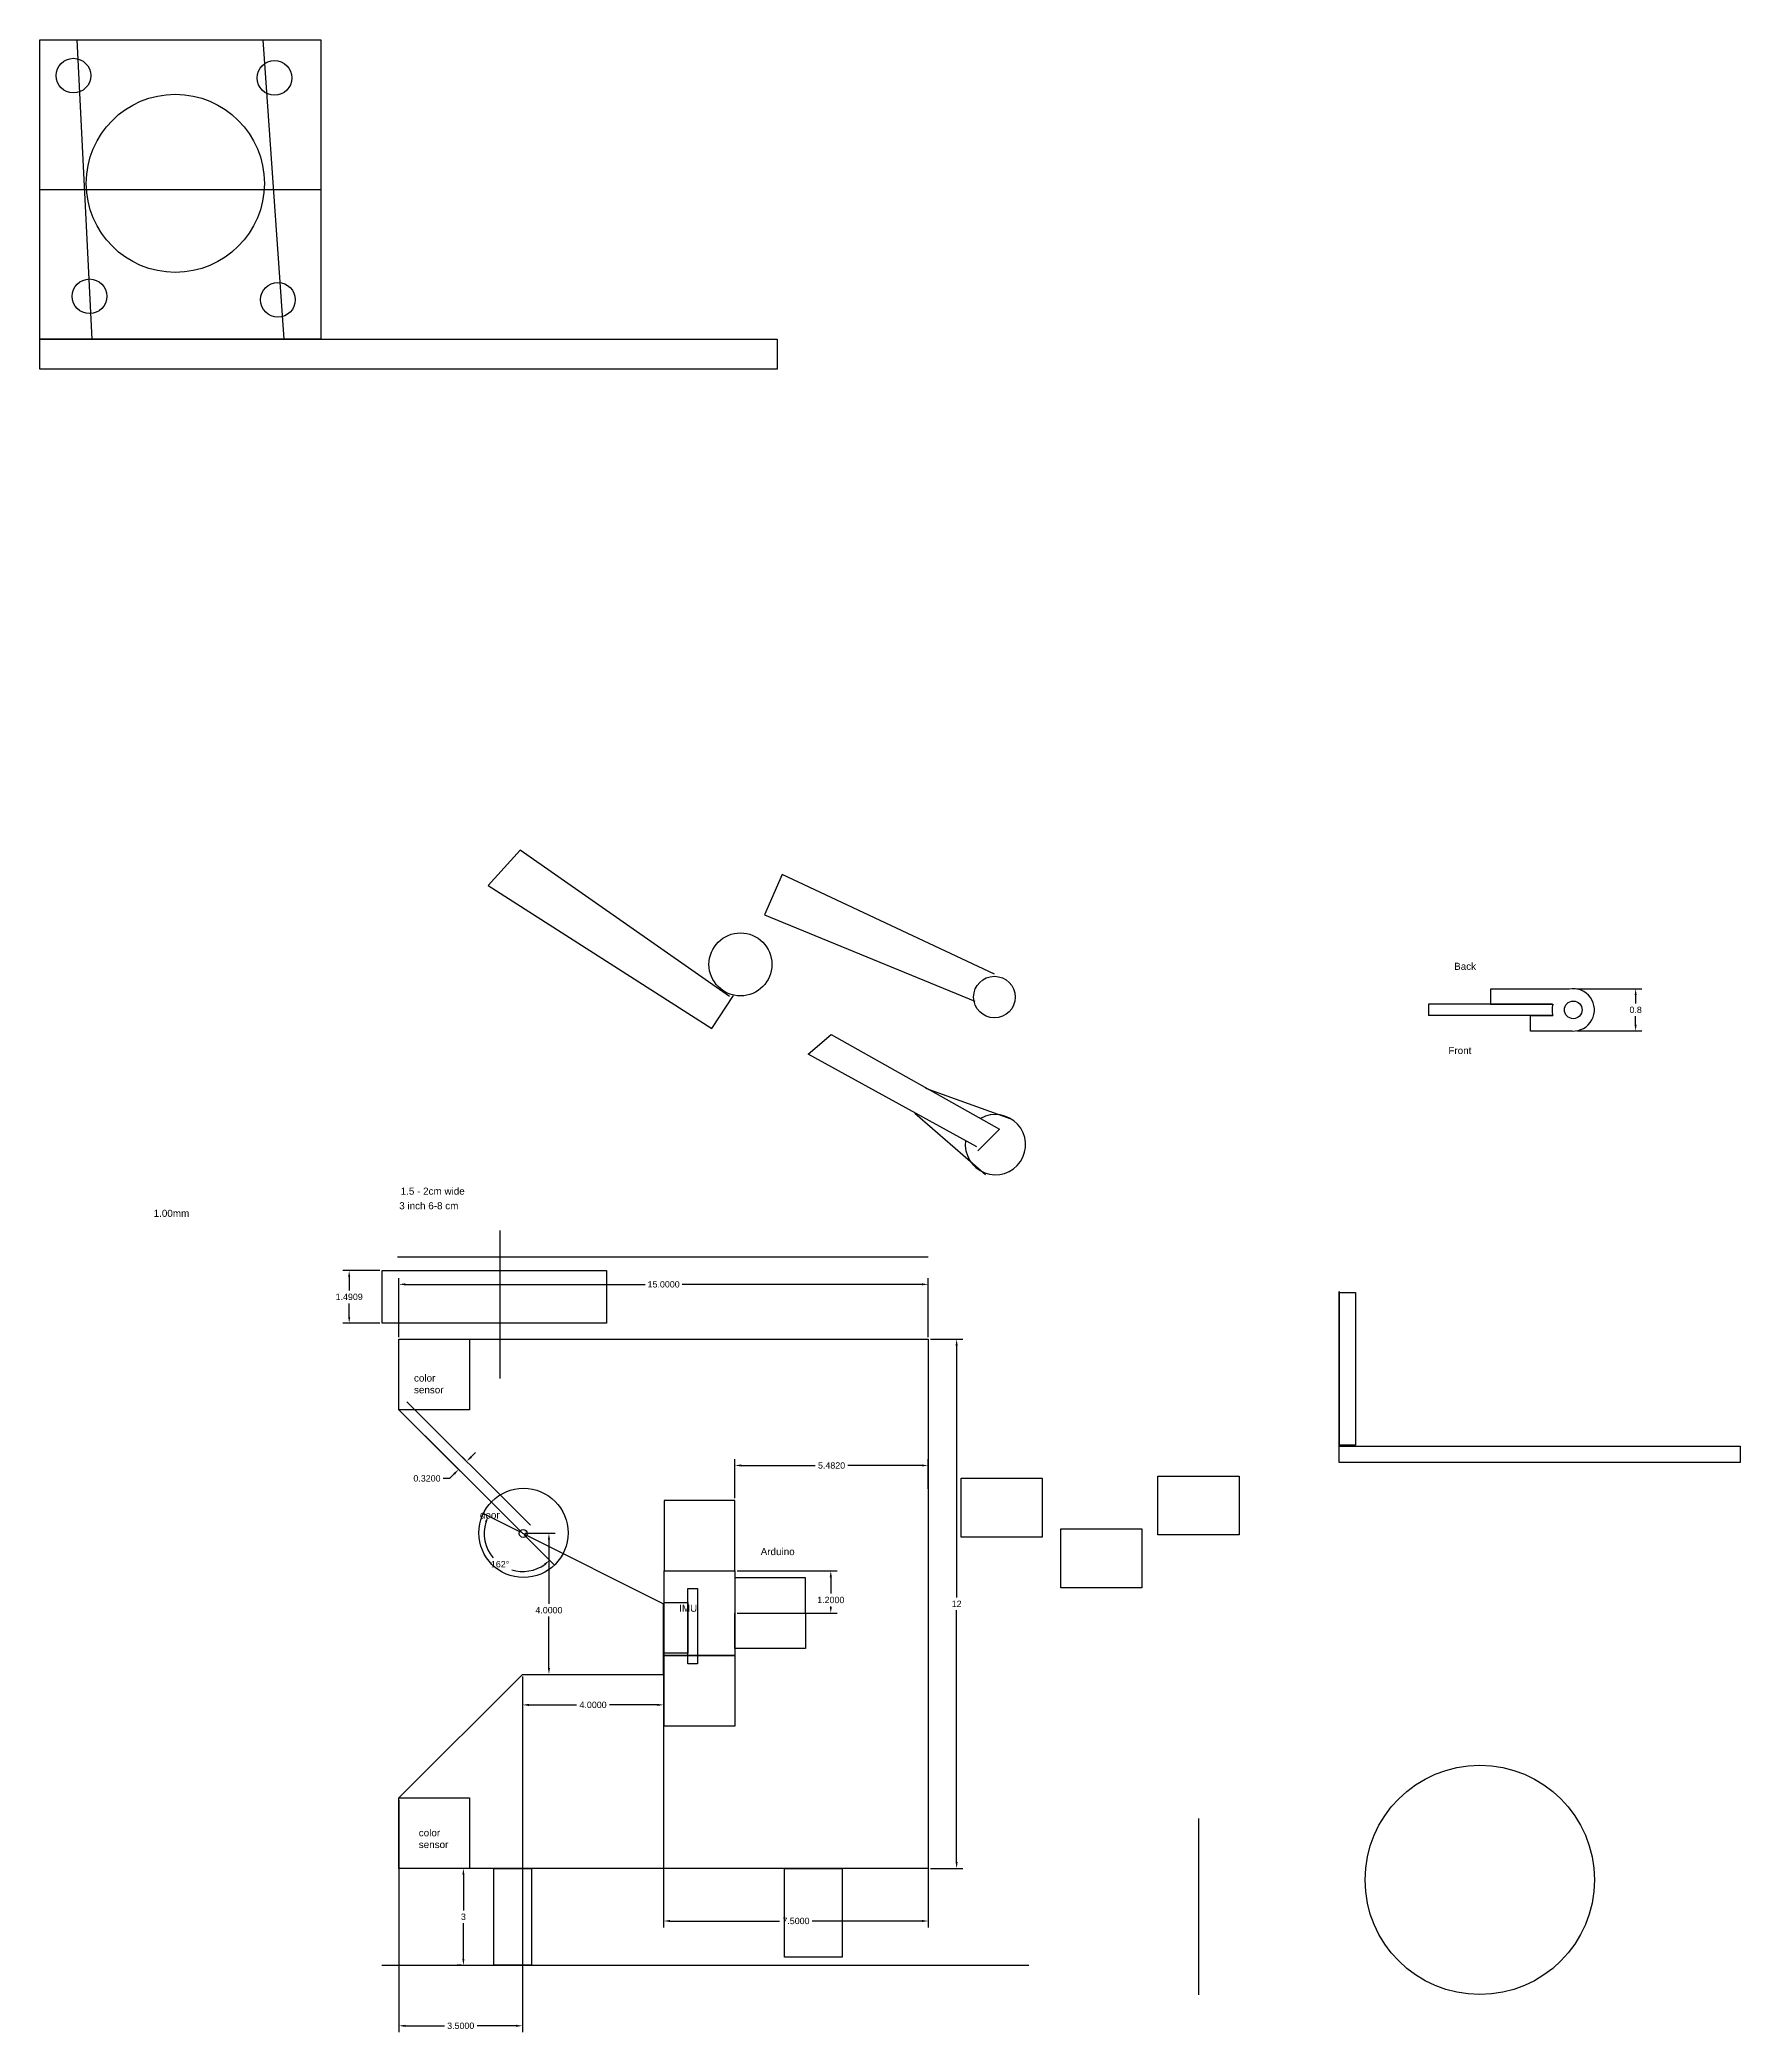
# Model space of a CAD drawing. Header units: centimetres. Extents: x 3.4 to 51.6, y -1.2 to 55.3.
import ezdxf

# ---------------------------------------------------------------- set-up
doc = ezdxf.new("R2010")
doc.units = ezdxf.units.CM
doc.header["$MEASUREMENT"] = 0
doc.layers.get('0').update_dxf_attribs({"color": 90})
doc.styles.get("Standard").update_dxf_attribs({"font": 'arial.ttf'})
doc.dimstyles.get("Standard").update_dxf_attribs({"dimtxt": 0.18, "dimasz": 0.18, "dimexe": 0.18, "dimexo": 0.0625, "dimgap": 0.09, "dimtad": 0, "dimtih": 1, "dimtoh": 1, "dimdec": 4, "dimzin": 0, "dimdsep": 46, "dimtxsty": 'Standard', "dimcen": 0.09, "dimadec": 0, "dimazin": 0, "dimtfac": 1, "dimtdec": 4, "dimtofl": 0, "dimtmove": 0, "dimatfit": 3, "dimfxl": 1, "dimtolj": 1, "dimtzin": 0, "dimarcsym": 0})

# ---------------------------------------------------------------- blocks, each defined once
blk = doc.blocks.new('*D1')
at = {"color": 0, "lineweight": -2, "transparency": 16777216}
for p, q in [((13.604, 18.521), (13.604, 20.194)), ((13.784, 20.014), (20.579, 20.014)), ((28.424, 20.014), (21.629, 20.014)), ((28.604, 18.521), (28.604, 20.194))]:
    blk.add_line(p, q, dxfattribs=at)
at = {"color": 0, "transparency": 16777216}
for points in [[(13.784, 20.044), (13.784, 19.984), (13.604, 20.014)], [(28.424, 20.044), (28.424, 19.984), (28.604, 20.014)]]:
    blk.add_solid(points, dxfattribs=at)
at = {"layer": 'Defpoints', "color": 0, "transparency": 16777216}
for p in [(28.604, 20.014), (13.604, 18.459), (28.604, 18.459)]:
    blk.add_point(p, dxfattribs=at)
at = {"color": 0, "transparency": 16777216, "insert": (21.104, 20.014), "char_height": 0.18, "attachment_point": 5}
blk.add_mtext('\\A1;15.0000', dxfattribs=at)
blk = doc.blocks.new('*D2')
at = {"layer": 'Defpoints', "color": 0, "lineweight": -2, "transparency": 16777216}
for p, q in [((17.166, 12.959), (18.034, 12.959)), ((17.854, 12.779), (17.854, 10.959)), ((17.854, 9.139), (17.854, 10.595)), ((17.166, 8.959), (18.034, 8.959))]:
    blk.add_line(p, q, dxfattribs=at)
at = {"layer": 'Defpoints', "color": 0, "transparency": 16777216}
for p in [(17.104, 12.959), (17.104, 8.959), (17.854, 8.959)]:
    blk.add_point(p, dxfattribs=at)
for points in [[(17.824, 12.779), (17.884, 12.779), (17.854, 12.959)], [(17.824, 9.139), (17.884, 9.139), (17.854, 8.959)]]:
    blk.add_solid(points, dxfattribs=at)
at = {"layer": 'Defpoints', "color": 0, "transparency": 16777216, "insert": (17.854, 10.777), "char_height": 0.18, "attachment_point": 5}
blk.add_mtext('\\A1;4.0000', dxfattribs=at)
blk = doc.blocks.new('*D5')
at = {"layer": 'Defpoints', "color": 0, "lineweight": -2, "transparency": 16777216}
for p, q in [((23.184, 11.891), (26.021, 11.891)), ((25.841, 11.711), (25.841, 11.247)), ((25.841, 10.871), (25.841, 10.884)), ((23.184, 10.691), (26.021, 10.691))]:
    blk.add_line(p, q, dxfattribs=at)
at = {"layer": 'Defpoints', "color": 0, "transparency": 16777216}
for p in [(23.122, 11.891), (25.841, 11.891), (23.122, 10.691)]:
    blk.add_point(p, dxfattribs=at)
for points in [[(25.811, 11.711), (25.871, 11.711), (25.841, 11.891)], [(25.811, 10.871), (25.871, 10.871), (25.841, 10.691)]]:
    blk.add_solid(points, dxfattribs=at)
at = {"layer": 'Defpoints', "color": 0, "transparency": 16777216, "insert": (25.841, 11.066), "char_height": 0.18, "attachment_point": 5}
blk.add_mtext('\\A1;1.2000', dxfattribs=at)
blk = doc.blocks.new('*D6')
at = {"layer": 'Defpoints', "color": 0, "lineweight": -2, "transparency": 16777216}
for p, q in [((23.122, 13.954), (23.122, 15.06)), ((23.302, 14.88), (25.399, 14.88)), ((28.424, 14.88), (26.326, 14.88)), ((28.604, 14.221), (28.604, 15.06))]:
    blk.add_line(p, q, dxfattribs=at)
at = {"layer": 'Defpoints', "color": 0, "transparency": 16777216}
for p in [(28.604, 14.88), (28.604, 14.159), (23.122, 13.891)]:
    blk.add_point(p, dxfattribs=at)
for points in [[(23.302, 14.91), (23.302, 14.85), (23.122, 14.88)], [(28.424, 14.91), (28.424, 14.85), (28.604, 14.88)]]:
    blk.add_solid(points, dxfattribs=at)
at = {"layer": 'Defpoints', "color": 0, "transparency": 16777216, "insert": (25.863, 14.88), "char_height": 0.18, "attachment_point": 5}
blk.add_mtext('\\A1;5.4820', dxfattribs=at)
blk = doc.blocks.new('*D7')
at = {"layer": 'Defpoints', "color": 0, "lineweight": -2, "transparency": 16777216}
for p, q in [((21.104, 9.896), (21.104, 1.787)), ((28.604, 9.896), (28.604, 1.787)), ((21.284, 1.967), (24.391, 1.967)), ((28.424, 1.967), (25.316, 1.967))]:
    blk.add_line(p, q, dxfattribs=at)
at = {"layer": 'Defpoints', "color": 0, "transparency": 16777216}
for p in [(21.104, 9.959), (28.604, 9.959), (28.604, 1.967)]:
    blk.add_point(p, dxfattribs=at)
for points in [[(21.284, 1.997), (21.284, 1.937), (21.104, 1.967)], [(28.424, 1.997), (28.424, 1.937), (28.604, 1.967)]]:
    blk.add_solid(points, dxfattribs=at)
at = {"layer": 'Defpoints', "color": 0, "transparency": 16777216, "insert": (24.854, 1.967), "char_height": 0.18, "attachment_point": 5}
blk.add_mtext('\\A1;7.5000', dxfattribs=at)
blk = doc.blocks.new('*D8')
at = {"layer": 'Defpoints', "color": 0, "lineweight": -2, "transparency": 16777216}
for p, q in [((17.048, 12.987), (15.972, 13.525)), ((17.148, 12.915), (17.998, 12.064))]:
    blk.add_line(p, q, dxfattribs=at)
for start, end in [(162.9523, 220.0586), (253.599, 305.4827)]:
    blk.add_arc((17.104, 12.959), 1.085, start, end, dxfattribs=at)
at = {"layer": 'Defpoints', "color": 0, "transparency": 16777216}
for p in [(13.604, 16.459), (16.14, 12.461), (17.104, 12.959), (17.104, 12.959), (21.104, 10.959)]:
    blk.add_point(p, dxfattribs=at)
for points in [[(16.039, 13.288), (16.094, 13.266), (16.133, 13.444)], [(17.714, 12.098), (17.753, 12.053), (17.871, 12.192)]]:
    blk.add_solid(points, dxfattribs=at)
at = {"layer": 'Defpoints', "color": 0, "transparency": 16777216, "insert": (16.469, 12.079), "char_height": 0.18, "attachment_point": 5}
blk.add_mtext('\\A1;162°', dxfattribs=at)
blk = doc.blocks.new('*D9')
at = {"layer": 'Defpoints', "color": 0, "lineweight": -2, "transparency": 16777216}
for p, q in [((15.251, 14.812), (15.168, 14.895)), ((15.477, 15.038), (15.394, 15.121)), ((15.648, 15.121), (15.776, 15.249)), ((15.04, 14.513), (14.86, 14.513)), ((15.168, 14.64), (15.04, 14.513))]:
    blk.add_line(p, q, dxfattribs=at)
at = {"layer": 'Defpoints', "color": 0, "transparency": 16777216}
for p in [(15.295, 14.768), (15.295, 14.768), (15.521, 14.994)]:
    blk.add_point(p, dxfattribs=at)
for points in [[(15.146, 14.662), (15.189, 14.619), (15.295, 14.768)], [(15.627, 15.142), (15.67, 15.1), (15.521, 14.994)]]:
    blk.add_solid(points, dxfattribs=at)
at = {"layer": 'Defpoints', "color": 0, "transparency": 16777216, "insert": (14.397, 14.513), "char_height": 0.18, "attachment_point": 5}
blk.add_mtext('\\A1;0.3200', dxfattribs=at)
blk = doc.blocks.new('*D10')
at = {"layer": 'Defpoints', "color": 0, "lineweight": -2, "transparency": 16777216}
for p, q in [((46.978, 28.394), (48.829, 28.394)), ((48.649, 28.214), (48.649, 27.977)), ((46.978, 27.196), (48.829, 27.196)), ((48.649, 27.376), (48.649, 27.613))]:
    blk.add_line(p, q, dxfattribs=at)
at = {"layer": 'Defpoints', "color": 0, "transparency": 16777216}
for p in [(46.916, 28.394), (48.649, 28.394), (46.916, 27.196)]:
    blk.add_point(p, dxfattribs=at)
for points in [[(48.619, 28.214), (48.679, 28.214), (48.649, 28.394)], [(48.619, 27.376), (48.679, 27.376), (48.649, 27.196)]]:
    blk.add_solid(points, dxfattribs=at)
at = {"layer": 'Defpoints', "color": 0, "transparency": 16777216, "insert": (48.649, 27.795), "char_height": 0.18, "attachment_point": 5}
blk.add_mtext('\\A1;0.8', dxfattribs=at)
blk = doc.blocks.new('*D11')
at = {"layer": 'Defpoints', "color": 0, "lineweight": -2, "transparency": 16777216}
for p, q in [((13.065, 20.403), (12.013, 20.403)), ((12.193, 20.223), (12.193, 19.84)), ((12.193, 19.092), (12.193, 19.476)), ((13.065, 18.912), (12.013, 18.912))]:
    blk.add_line(p, q, dxfattribs=at)
at = {"layer": 'Defpoints', "color": 0, "transparency": 16777216}
for p in [(13.127, 20.403), (12.193, 18.912), (13.127, 18.912)]:
    blk.add_point(p, dxfattribs=at)
for points in [[(12.163, 20.223), (12.223, 20.223), (12.193, 20.403)], [(12.163, 19.092), (12.223, 19.092), (12.193, 18.912)]]:
    blk.add_solid(points, dxfattribs=at)
at = {"layer": 'Defpoints', "color": 0, "transparency": 16777216, "insert": (12.193, 19.658), "char_height": 0.18, "attachment_point": 5}
blk.add_mtext('\\A1;1.4909', dxfattribs=at)
blk = doc.blocks.new('*D12')
at = {"layer": 'Defpoints', "color": 0, "lineweight": -2, "transparency": 16777216}
for p, q in [((28.666, 18.459), (29.587, 18.459)), ((29.407, 18.279), (29.407, 11.139)), ((29.407, 3.639), (29.407, 10.778)), ((28.666, 3.459), (29.587, 3.459))]:
    blk.add_line(p, q, dxfattribs=at)
at = {"layer": 'Defpoints', "color": 0, "transparency": 16777216}
for p in [(28.604, 18.459), (28.604, 3.459), (29.407, 3.459)]:
    blk.add_point(p, dxfattribs=at)
for points in [[(29.377, 18.279), (29.437, 18.279), (29.407, 18.459)], [(29.377, 3.639), (29.437, 3.639), (29.407, 3.459)]]:
    blk.add_solid(points, dxfattribs=at)
at = {"layer": 'Defpoints', "color": 0, "transparency": 16777216, "insert": (29.407, 10.959), "char_height": 0.18, "attachment_point": 5}
blk.add_mtext('\\A1;12', dxfattribs=at)
blk = doc.blocks.new('*D14')
at = {"layer": 'Defpoints', "color": 0, "lineweight": -2, "transparency": 16777216}
for p, q in [((17.104, 8.896), (17.104, -1.184)), ((13.604, 5.396), (13.604, -1.184)), ((15.367, 3.459), (15.249, 3.459)), ((15.429, 3.279), (15.429, 2.268)), ((15.429, 0.893), (15.429, 1.904)), ((15.367, 0.713), (15.249, 0.713)), ((13.784, -1.004), (14.891, -1.004)), ((16.924, -1.004), (15.817, -1.004))]:
    blk.add_line(p, q, dxfattribs=at)
at = {"layer": 'Defpoints', "color": 0, "transparency": 16777216}
for p in [(17.104, 8.959), (13.604, 5.459), (15.429, 3.459), (15.429, 0.713), (15.429, 0.713), (17.104, -1.004)]:
    blk.add_point(p, dxfattribs=at)
for points in [[(15.399, 3.279), (15.459, 3.279), (15.429, 3.459)], [(15.399, 0.893), (15.459, 0.893), (15.429, 0.713)], [(13.784, -0.974), (13.784, -1.034), (13.604, -1.004)], [(16.924, -0.974), (16.924, -1.034), (17.104, -1.004)]]:
    blk.add_solid(points, dxfattribs=at)
at = {"layer": 'Defpoints', "color": 0, "transparency": 16777216, "char_height": 0.18, "attachment_point": 5}
for s, insert in [('\\A1;3', (15.429, 2.086)), ('\\A1;3.5000', (15.354, -1.004))]:
    blk.add_mtext(s, dxfattribs=dict(at, insert=insert))
blk = doc.blocks.new('*D15')
at = {"layer": 'Defpoints', "color": 0, "lineweight": -2, "transparency": 16777216}
for p, q in [((17.104, 8.896), (17.104, 7.913)), ((21.104, 8.896), (21.104, 7.913)), ((17.284, 8.093), (18.637, 8.093)), ((20.924, 8.093), (19.571, 8.093))]:
    blk.add_line(p, q, dxfattribs=at)
at = {"layer": 'Defpoints', "color": 0, "transparency": 16777216}
for p in [(17.104, 8.959), (21.104, 8.959), (21.104, 8.093)]:
    blk.add_point(p, dxfattribs=at)
for points in [[(17.284, 8.123), (17.284, 8.063), (17.104, 8.093)], [(20.924, 8.123), (20.924, 8.063), (21.104, 8.093)]]:
    blk.add_solid(points, dxfattribs=at)
at = {"layer": 'Defpoints', "color": 0, "transparency": 16777216, "insert": (19.104, 8.093), "char_height": 0.18, "attachment_point": 5}
blk.add_mtext('\\A1;4.0000', dxfattribs=at)

msp = doc.modelspace()

# ---------------------------------------------------------------- linework, layer by layer
msp.add_line((17.10376, 12.95885), (21.10376, 10.95885))
for points in [[(13.60376, 16.45885), (13.60376, 18.45885), (28.60376, 18.45885), (28.60376, 3.45885), (13.60376, 3.45885), (13.60376, 5.45885)], [(19.10376, 8.95885), (21.10376, 8.95885), (21.10376, 10.95885)], [(17.10376, 8.95885), (19.10376, 8.95885)]]:
    msp.add_lwpolyline(points)
at = {"layer": 'Defpoints', "color": 4}
for p, q in [((4.47522, 55.2923), (4.90104, 46.81031)), ((9.74886, 55.2923), (10.33846, 46.81031)), ((3.42704, 51.0513), (11.38664, 51.0513)), ((17.03628, 32.31828), (16.1304, 31.32494)), ((22.96831, 28.16961), (17.03628, 32.31828)), ((24.4663, 31.63476), (23.96532, 30.48568)), ((30.47805, 28.80627), (24.4663, 31.63476)), ((16.1304, 31.32494), (22.47154, 27.26392)), ((23.96532, 30.48568), (29.91814, 28.04022)), ((22.47154, 27.26392), (23.0852, 28.19883)), ((46.28145, 27.95484), (42.78145, 27.95484)), ((42.78145, 27.95484), (42.78145, 27.63484)), ((46.28145, 27.63484), (42.78145, 27.63484)), ((25.20304, 26.53758), (25.85136, 27.09739)), ((25.85136, 27.09739), (30.6254, 24.41621)), ((29.97708, 23.91533), (25.20304, 26.53758)), ((30.95359, 24.69657), (28.53586, 25.5669)), ((30.2268, 23.11461), (28.21997, 24.86094)), ((30.6254, 24.41621), (30.00654, 23.79748)), ((16.46419, 21.54102), (16.46419, 17.34303)), ((13.55887, 20.79558), (28.59582, 20.79558)), ((17.10376, 12.95885), (13.60376, 16.45885)), ((17.33004, 13.18512), (13.83004, 16.68512)), ((23.12175, 11.69122), (23.12175, 9.69122)), ((17.10376, 8.95885), (13.60376, 5.45885)), ((36.26638, -0.12343), (36.26638, 4.87657)), ((13.11869, 0.71347), (31.45009, 0.71347))]:
    msp.add_line(p, q, dxfattribs=at)
at = {"layer": 'Defpoints', "color": 114, "true_color": 0x139b48}
msp.add_line((17.10376, 12.95885), (14.34605, 15.71657), dxfattribs=at)
at = {"layer": 'Defpoints', "color": 4}
for points in [[(3.42704, 55.2923), (11.38664, 55.2923), (11.38664, 46.81031), (3.42704, 46.81031)], [(3.42704, 46.81031), (24.3251, 46.81031), (24.3251, 45.95883), (3.42704, 45.95883)], [(13.127, 20.40325), (19.48728, 20.40325), (19.48728, 18.91238), (13.127, 18.91238)], [(40.24854, 19.80721), (40.24854, 19.80721), (40.24854, 15.42974), (40.24854, 15.42974)], [(40.24854, 19.77985), (40.71397, 19.77985), (40.71397, 15.4571), (40.24854, 15.4571)], [(40.24854, 15.42974), (51.61054, 15.42974), (51.61054, 14.96464), (40.24854, 14.96464)], [(29.53387, 14.51568), (31.83436, 14.51568), (31.83436, 12.84573), (29.53387, 12.84573)], [(35.11148, 14.58074), (37.41197, 14.58074), (37.41197, 12.9108), (35.11148, 12.9108)], [(21.12175, 11.89122), (23.12175, 11.89122), (23.12175, 13.89122), (21.12175, 13.89122)], [(32.35523, 13.0843), (34.65572, 13.0843), (34.65572, 11.41435), (32.35523, 11.41435)], [(21.12175, 11.89122), (23.12175, 11.89122), (23.12175, 9.49122), (21.12175, 9.49122)], [(21.78947, 11.38962), (22.05974, 11.38962), (22.05974, 9.26074), (21.78947, 9.26074)], [(21.12175, 10.99244), (21.78947, 10.99244), (21.78947, 9.56264), (21.12175, 9.56264)], [(21.12175, 9.49122), (23.12175, 9.49122), (23.12175, 7.49122), (21.12175, 7.49122)], [(16.29203, 3.45885), (17.35494, 3.45885), (17.35494, 0.71347), (16.29203, 0.71347)], [(24.53345, 3.45885), (26.16633, 3.45885), (26.16633, 0.94437), (24.53345, 0.94437)]]:
    msp.add_lwpolyline(points, close=True, dxfattribs=at)
for points in [[(46.76837, 28.38409), (44.53145, 28.38409), (44.53145, 27.95484), (46.30317, 27.95484)], [(46.84721, 27.19582), (45.67406, 27.19582), (45.67406, 27.63484), (46.30317, 27.63484)], [(25.12175, 10.69122), (25.12175, 11.69122), (23.12175, 11.69122), (23.12175, 10.69122)], [(25.12175, 10.69122), (25.12175, 9.69122), (23.12175, 9.69122), (23.12175, 10.69122)]]:
    msp.add_lwpolyline(points, dxfattribs=at)
at = {"layer": 'Defpoints'}
for points in [[(13.60376, 18.45885), (15.60376, 18.45885), (15.60376, 16.45885), (13.60376, 16.45885)], [(13.60376, 5.45885), (15.60376, 5.45885), (15.60376, 3.45885), (13.60376, 3.45885)]]:
    msp.add_lwpolyline(points, close=True, dxfattribs=at)
at = {"layer": 'Defpoints', "color": 4}
for centre, radius in [((4.37695, 54.27708), 0.49133), ((10.07642, 54.21168), 0.49133), ((7.26551, 51.22469), 2.5237), ((4.83553, 48.02212), 0.49133), ((10.17469, 47.92387), 0.49133), ((23.28076, 29.08493), 0.89201), ((30.47805, 28.15807), 0.58927), ((46.88145, 27.79484), 0.25), ((17.13246, 12.96728), 1.2648), ((17.12416, 12.95197), 0.11253), ((44.23235, 3.1313), 3.25)]:
    msp.add_circle(centre, radius, dxfattribs=at)
for centre, radius, start, end in [((46.88145, 27.79484), 0.6, 266.728811, 100.862575), ((46.88145, 27.79484), 0.6, 164.53399, 195.46601), ((30.50752, 23.97426), 0.85452, 172.277894, 119.449704)]:
    msp.add_arc(centre, radius, start, end, dxfattribs=at)

# ---------------------------------------------------------------- texts
at = {"layer": 'Defpoints', "color": 4, "char_height": 0.2, "attachment_point": 1}
for s, width, insert in [('Back', 1.5231758, (43.50587, 29.1296)), ('Front', 1.5231758, (43.34267, 26.74303)), ('1.5 - 2cm wide', 2.4741161, (13.65085, 22.75693)), ('3 inch 6-8 cm', 2.4607423, (13.61073, 22.34265)), ('color sensor', 1.1910337, (14.02946, 17.45885)), ('Arduino', 0.8961485, (23.85417, 12.53859)), ('IMU', 0.896681, (21.54376, 10.93281)), ('color sensor', 1.1910337, (14.16476, 4.56726))]:
    msp.add_mtext_dynamic_manual_height_columns(s, width=width, gutter_width=1, heights=[0], dxfattribs=dict(at, insert=insert))
at = {"layer": 'Defpoints', "color": 4, "insert": (6.65131, 22.12781), "char_height": 0.2, "width": 1.0088881, "attachment_point": 1}
msp.add_mtext('1.00mm', dxfattribs=at)
at = {"layer": 'Defpoints', "insert": (15.89828, 13.57598), "char_height": 0.2, "attachment_point": 1}
msp.add_mtext_dynamic_manual_height_columns('door', width=1.4367011, gutter_width=1, heights=[0], dxfattribs=at)

# ---------------------------------------------------------------- dimensions: what is measured, and where the dimension line sits
dim = msp.add_linear_dim(base=(28.60376, 20.01378), p1=(13.60376, 18.45885), p2=(28.60376, 18.45885), dimstyle='Standard')
dim.commit()
dim.dimension.update_dxf_attribs({"geometry": '*D1', "text_midpoint": (21.10376, 20.01378)})
at = {"layer": 'Defpoints', "color": 4}
for base, p1, p2, angle, text, picture, middle in [((48.64922, 28.39386), (46.91568, 27.19582), (46.91568, 28.39386), 90, '0.8', '*D10', (48.64922, 27.79484)), ((29.40696, 3.45885), (28.60376, 18.45885), (28.60376, 3.45885), 90, '12', '*D12', (29.40696, 10.95885)), ((15.42937, 0.71347), (15.42937, 3.45885), (15.42937, 0.71347), 270, '3', '*D14', (15.42937, 2.08616))]:
    dim = msp.add_linear_dim(base=base, p1=p1, p2=p2, angle=angle, text=text, dimstyle='Standard', dxfattribs=at)
    dim.commit()
    dim.dimension.update_dxf_attribs({"geometry": picture, "text_midpoint": middle})
for base, p1, p2, angle, picture, middle in [((12.19312, 18.91238), (13.127, 20.40325), (13.127, 18.91238), 90, '*D11', (12.19312, 19.65781)), ((15.29492, 14.76769), (15.52119, 14.99396), (15.29492, 14.76769), 225, '*D9', (14.39704, 14.51313))]:
    dim = msp.add_linear_dim(base=base, p1=p1, p2=p2, angle=angle, dimstyle='Standard', dxfattribs=at)
    dim.commit()
    dim.dimension.update_dxf_attribs({"geometry": picture, "text_midpoint": middle})
dim = msp.add_angular_dim_2l(base=(16.13963, 12.46144), line1=((17.10376, 12.95885), (21.10376, 10.95885)), line2=((17.10376, 12.95885), (13.60376, 16.45885)), dimstyle='Standard', dxfattribs=at)
dim.commit()
dim.dimension.update_dxf_attribs({"geometry": '*D8', "text_midpoint": (16.46942, 12.07875)})
for base, p1, p2, picture, middle in [((28.60376, 14.88048), (23.12175, 13.89122), (28.60376, 14.15885), '*D6', (25.86275, 14.88048)), ((28.60376, 1.9673), (21.10376, 9.95885), (28.60376, 9.95885), '*D7', (24.85376, 1.9673)), ((17.10376, -1.00387), (13.60376, 5.45885), (17.10376, 8.95885), '*D14', (15.35376, -1.00387)), ((21.10376, 8.09349), (17.10376, 8.95885), (21.10376, 8.95885), '*D15', (19.10376, 8.09349))]:
    dim = msp.add_linear_dim(base=base, p1=p1, p2=p2, dimstyle='Standard', dxfattribs=at)
    dim.commit()
    dim.dimension.update_dxf_attribs({"geometry": picture, "text_midpoint": middle})
at = {"layer": 'Defpoints'}
dim = msp.add_linear_dim(base=(17.85392, 8.95885), p1=(17.10376, 12.95885), p2=(17.10376, 8.95885), angle=90, dimstyle='Standard', dxfattribs=at)
dim.commit()
dim.dimension.update_dxf_attribs({"geometry": '*D2', "text_midpoint": (17.85392, 10.77695), "dimtype": 160})
at = {"layer": 'Defpoints', "color": 4}
dim = msp.add_linear_dim(base=(25.84071, 11.89122), p1=(23.12175, 10.69122), p2=(23.12175, 11.89122), angle=90, dimstyle='Standard', dxfattribs=at)
dim.commit()
dim.dimension.update_dxf_attribs({"geometry": '*D5', "text_midpoint": (25.84071, 11.06554), "dimtype": 160})

doc.saveas('drawing.dxf')
